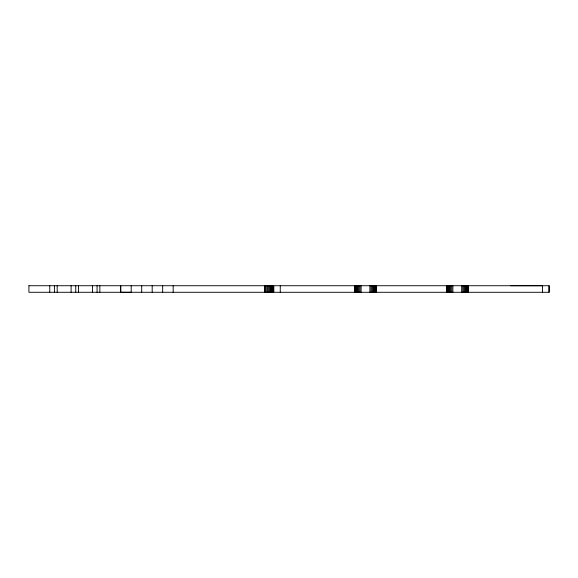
<?xml version="1.0" encoding="UTF-8"?>
<svg xmlns="http://www.w3.org/2000/svg" width="578" height="578" viewBox="0 0 578 578"><rect width="100%" height="100%" fill="white"/><g stroke="black" fill="none" stroke-linecap="round" stroke-linejoin="round"><path stroke-width="0.87" d="M49.773 292.28L49.773 285.727M54.411 292.28L54.411 285.727M57.193 292.28L57.193 285.727M71.101 292.28L71.101 285.727M75.74 292.28L75.74 285.727M78.521 292.28L78.521 285.727M92.437 292.28L92.437 285.727M97.068 292.28L97.068 285.727M99.857 292.28L99.857 285.727M120.694 285.727L120.694 292.28L131.206 292.28L131.206 285.727M120.701 292.28L120.701 285.727M141.697 292.28L141.697 285.727M152.187 292.28L152.187 285.727M162.664 292.28L162.664 285.727M173.169 292.28L173.169 285.727M264.912 285.727L264.955 292.28L264.962 285.727M266.27 292.28L266.27 285.727M267.498 292.28L267.498 285.727M268.633 292.28L268.633 285.727M269.637 292.28L269.637 285.727M270.504 292.28L270.504 285.727M271.212 292.28L271.212 285.727M271.739 292.28L271.739 285.727M272.065 292.28L272.065 285.727M272.072 292.28L272.072 285.727M273.697 292.287L273.697 285.727L549.1 285.727L549.093 292.287L273.697 292.287L273.697 285.727M510.598 285.713L542.532 285.727L542.532 292.28M549.093 285.727L549.078 292.287M468.173 285.727L468.173 292.28M468.021 285.727L468.021 292.28M467.681 285.727L467.681 292.28M467.183 285.727L467.183 292.28M466.54 285.727L466.54 292.28M465.767 285.727L465.767 292.28M464.878 285.727L464.878 292.28M463.896 285.727L463.896 292.28M462.826 285.727L462.826 292.28M461.699 285.727L461.699 292.28M452.885 285.727L452.885 292.28M451.758 285.727L451.758 292.28M450.688 285.727L450.688 292.28M449.706 285.727L449.706 292.28M448.817 285.727L448.817 292.28M448.044 285.727L448.044 292.28M447.401 285.727L447.401 292.28M446.902 285.727L446.902 292.28M446.57 285.727L446.57 292.28M446.411 285.727L446.411 292.28M376.379 285.727L376.379 292.28M376.22 285.727L376.22 292.28M375.888 285.727L375.888 292.28M375.389 285.727L375.389 292.28M374.746 285.727L374.746 292.28M373.973 285.727L373.973 292.28M373.085 285.727L373.085 292.28M372.095 285.727L372.095 292.28M371.033 285.727L371.033 292.28M369.898 285.727L369.898 292.28M361.091 285.727L361.091 292.28M359.957 285.727L359.957 292.28M358.895 285.727L358.895 292.28M357.905 285.727L357.905 292.28M357.023 285.727L357.023 292.28M356.25 285.727L356.25 292.28M355.6 285.727L355.6 292.28M355.109 285.727L355.109 292.28M354.769 285.727L354.769 292.28M354.61 285.727L354.61 292.28M280.258 285.727L280.258 292.28M28.914 285.727L28.914 292.28L272.187 292.28L272.187 285.727L28.9 285.727"/></g></svg>
